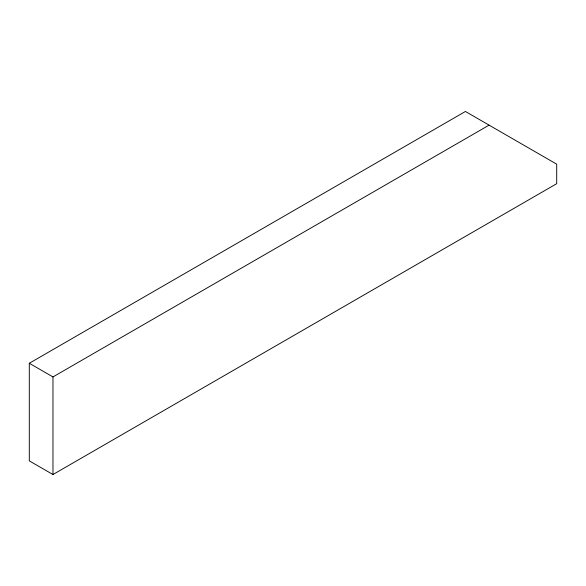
<?xml version="1.0" encoding="UTF-8"?>
<svg xmlns="http://www.w3.org/2000/svg" width="586" height="586" viewBox="0 0 586 586"><rect width="100%" height="100%" fill="white"/><g stroke="black" fill="none" stroke-linecap="round" stroke-linejoin="round"><path stroke-width="0.88" d="M29.3 363.269L465.416 111.472L556.7 164.175L556.7 183.696L52.967 474.528L29.3 460.86L29.3 363.269L52.967 376.93L489.083 125.14M52.967 376.93L52.967 474.528"/></g></svg>
